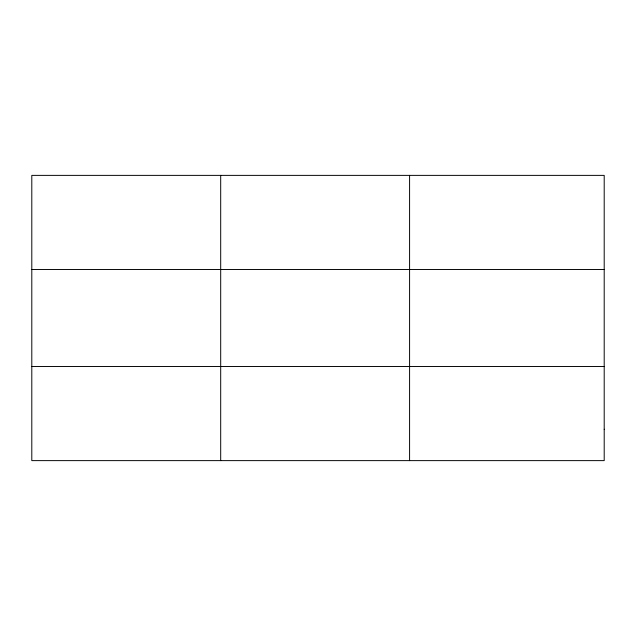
<?xml version="1.0" encoding="UTF-8"?>
<svg xmlns="http://www.w3.org/2000/svg" width="636" height="636" viewBox="0 0 636 636"><rect width="100%" height="100%" fill="white"/><g stroke="black" fill="none" stroke-linecap="round" stroke-linejoin="round"><path stroke-width="0.95" d="M220.692 175.377L220.692 460.623M409.584 175.377L409.584 460.623M31.8 269.513L604.2 269.513M31.8 366.487L604.2 366.487M604.2 429.244L604.2 460.623L31.8 460.623L31.8 175.377L604.2 175.377L604.2 429.244"/></g></svg>
